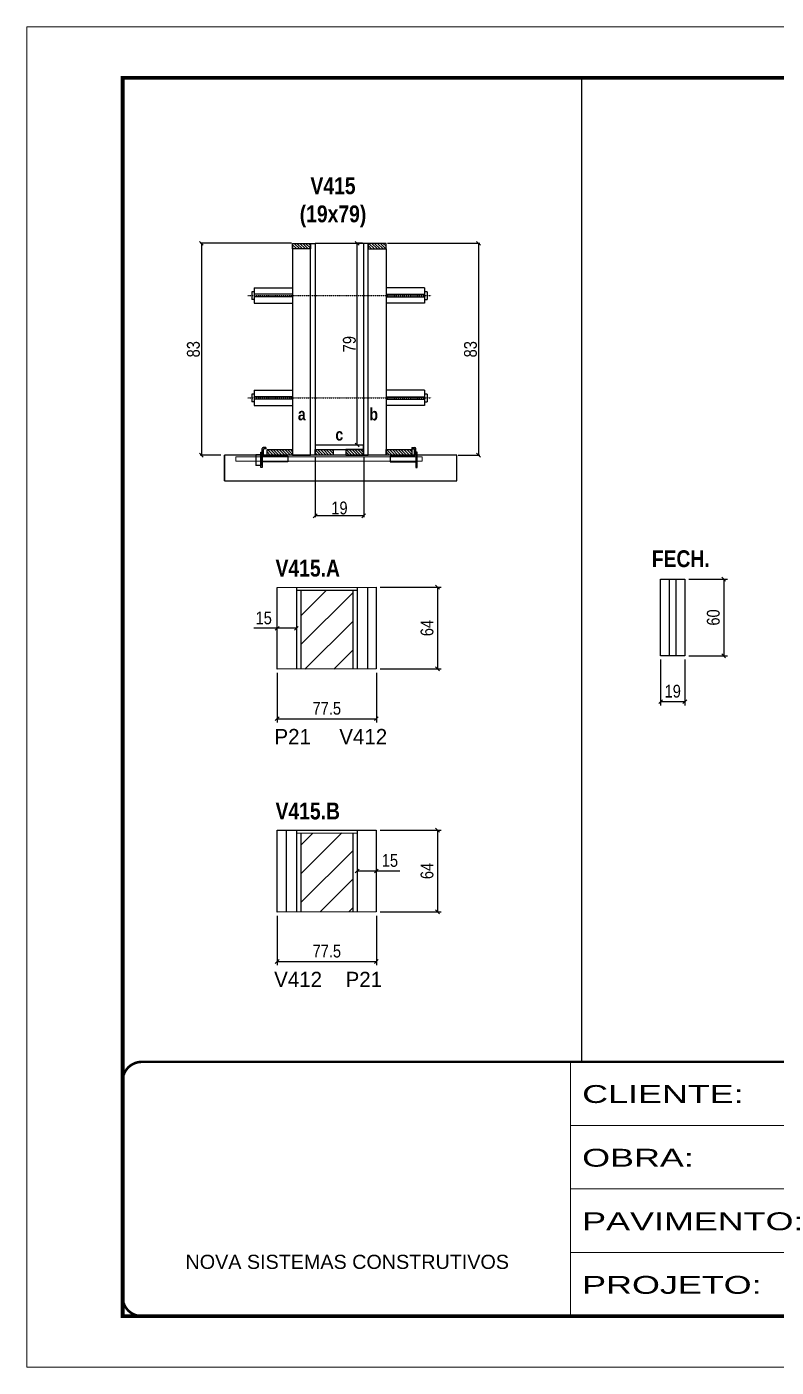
# Model space of a CAD drawing. Extents: x 13154 to 22413, y 1253 to 30260.
# Drawn here: x 14753 to 15339, y 23076 to 24126 of the extents above; entities that cross this region are included whole.
import ezdxf

# ---------------------------------------------------------------- set-up
doc = ezdxf.new("R2010")
doc.units = 0
for name, pattern in [('CONTINUO', [0]), ('DASHED', [0.75, 0.5, -0.25]), ('HIDDEN', [0.375, 0.25, -0.125])]:
    doc.linetypes.add(name, pattern=pattern)
for name, color, linetype in [('5', 5, 'Continuous'), ('barrote', 251, 'Continuous'), ('COTA', 241, 'Continuous'), ('detalhes', 4, 'Continuous'), ('NOMENCLATURA', 7, 'Continuous'), ('Painéis', 200, 'Continuous'), ('presilha', 1, 'Continuous'), ('SARR_2.2x10', 60, 'Continuous'), ('SARR_2.2x7', 40, 'Continuous'), ('SARR_3.5x7', 81, 'Continuous'), ('TENSOR', 3, 'Continuous')]:
    doc.layers.add(name, color=color, linetype=linetype)
for name, color, linetype, lineweight in [('CONCRETO', 251, 'Continuous', 25), ('Folhas', 255, 'Continuous', 9), ('Hachura', 251, 'Continuous', 9), ('SARRAFO DE PRESSAO', 251, 'DASHED', 9), ('SCO-___-LAJ', 2, 'Continuous', 0)]:
    doc.layers.add(name, color=color, linetype=linetype, lineweight=lineweight)
doc.styles.add('ARIAL', font='arial.ttf')
doc.styles.add('COTA TECNICA', font='techl___.ttf', dxfattribs={"height": 10})
doc.styles.add('COTA TECNICA 2X', font='techl___.ttf', dxfattribs={"height": 10})
doc.styles.add('ROMAS860', font='ROMAS860.SHX')
doc.styles.add('TECNICA', font='techb___.ttf', dxfattribs={"height": 10})
doc.styles.add('Tecnologia', font='')
doc.styles.get('Tecnologia').set_extended_font_data('Forgotten Futurist')
doc.dimstyles.new('PAINEL', dxfattribs={"dimtxt": 10, "dimasz": 3, "dimexe": 3, "dimexo": 3, "dimgap": 3, "dimtad": 1, "dimdec": 1, "dimzin": 12, "dimdsep": 46, "dimtxsty": 'COTA TECNICA', "dimblk1": 'OBLIQUE', "dimblk2": 'OBLIQUE', "dimsah": 1, "dimcen": 0.9, "dimclrd": 4, "dimclre": 4, "dimclrt": 240, "dimadec": 1, "dimazin": 3, "dimtfac": 1, "dimtdec": 1, "dimtmove": 0, "dimatfit": 3, "dimfxl": 1, "dimtolj": 1, "dimtzin": 12, "dimarcsym": 0})
doc.dimstyles.new('SECAO', dxfattribs={"dimscale": 0.333333, "dimtxt": 5, "dimasz": 9, "dimexe": 3, "dimexo": 3, "dimgap": 3, "dimtad": 1, "dimdec": 1, "dimlfac": 0.5, "dimzin": 12, "dimdsep": 46, "dimtxsty": 'COTA TECNICA 2X', "dimblk1": 'OBLIQUE', "dimblk2": 'OBLIQUE', "dimsah": 1, "dimcen": 0.9, "dimclrd": 4, "dimclre": 4, "dimclrt": 240, "dimadec": 1, "dimazin": 3, "dimtfac": 1, "dimtdec": 1, "dimtmove": 0, "dimatfit": 3, "dimfxl": 1, "dimtolj": 1, "dimtzin": 12, "dimarcsym": 0})
pattern_1 = [(135, (48214.0899, -99721.4912), (-1.122532015, -1.122532015), [])]

# ---------------------------------------------------------------- blocks, each defined once
blk = doc.blocks.new('9999999999')
at = {"color": 30, "linetype": 'CONTINUO'}
for p, q in [((98564.6, 34230.2), (98564.6, 34429.4)), ((98564.6, 34379.6), (99584, 34379.6)), ((98564.6, 34329.8), (99488, 34329.8)), ((98564.6, 34280), (99488, 34280))]:
    blk.add_line(p, q, dxfattribs=at)
at = {"color": 30, "linetype": 'CONTINUO', "const_width": 2}
blk.add_lwpolyline([(99584, 34230.2), (99584, 34414.4, 0.414214), (99569, 34429.4), (98229, 34429.4, 0.414214), (98214, 34414.4), (98214, 34245.2, 0.414214), (98229, 34230.2), (99584, 34230.2)], format="xyb", dxfattribs=at)
at = {"layer": 'Folhas'}
blk.add_lwpolyline([(98139, 34190.2), (99624, 34190.2), (99624, 35240.2), (98139, 35240.2)], close=True, dxfattribs=at)
at = {"layer": 'Folhas', "color": 30, "const_width": 3}
blk.add_lwpolyline([(98214, 34230.2), (99584, 34230.2), (99584, 35200.2), (98214, 35200.2)], close=True, dxfattribs=at)
at = {"color": 7, "linetype": 'Continuous', "ltscale": 5, "style": 'ARIAL'}
blk.add_text('NOVA SISTEMAS CONSTRUTIVOS', height=11.059, dxfattribs=at).set_placement((98263.2, 34267.2))
at = {"layer": 'Folhas', "color": 7, "style": 'Tecnologia', "width": 1.5}
for s, p in [('CLIENTE:', (98573.7, 34397.2)), ('OBRA:', (98573.7, 34347.3)), ('PAVIMENTO:', (98573.7, 34297.5)), ('PROJETO:', (98573.7, 34247.7))]:
    blk.add_text(s, height=14, dxfattribs=at).set_placement(p)
blk = doc.blocks.new('_Oblique')
at = {"color": 0, "linetype": 'ByBlock', "lineweight": -2}
blk.add_line((-0.5, -0.5), (0.5, 0.5), dxfattribs=at)
blk = doc.blocks.new('*D1616')
at = {"layer": 'COTA', "color": 4, "lineweight": -2, "transparency": 16777216}
for p, q in [((14978.6, 23789.7), (14978.6, 23742.2)), ((15016.6, 23789.7), (15016.6, 23742.2)), ((15016.6, 23743.2), (14978.6, 23743.2))]:
    blk.add_line(p, q, dxfattribs=at)
at = {"layer": 'Defpoints', "color": 0, "transparency": 16777216}
for p in [(14978.6, 23790.7), (15016.6, 23790.7), (14978.6, 23743.2)]:
    blk.add_point(p, dxfattribs=at)
at = {"layer": 'COTA', "color": 4, "lineweight": -2, "transparency": 16777216, "xscale": 3, "yscale": 3, "zscale": 3, "rotation": 180}
blk.add_blockref('_Oblique', (14978.6, 23743.2), dxfattribs=at)
at = {"layer": 'COTA', "color": 4, "lineweight": -2, "transparency": 16777216, "xscale": 3, "yscale": 3, "zscale": 3}
blk.add_blockref('_Oblique', (15016.6, 23743.2), dxfattribs=at)
at = {"layer": 'COTA', "color": 240, "transparency": 16777216, "insert": (14997.6, 23749.3), "char_height": 10, "attachment_point": 5, "style": 'COTA TECNICA 2X'}
blk.add_mtext('\\A1;19', dxfattribs=at)
blk = doc.blocks.new('PRESILHA METÁLICA 1')
at = {"layer": 'presilha'}
for p, q in [((7.5, 10.6), (7.5, 19.9)), ((12, 21), (8.6, 21)), ((9, 11.6), (9, 18.9)), ((12, 19.5), (9.6, 19.5)), ((12, 21), (12, 19.5)), ((0, 13), (6, 13)), ((0, 13), (0, 0)), ((6, 0), (0, 0)), ((6, 15.5), (7.5, 15.5)), ((6, -2.5), (6, 15.5)), ((6, 13), (6, 0)), ((7.5, 15.5), (7.5, -2.5)), ((37.5, 4.1), (7.5, 4.1)), ((37.5, 11), (9.6, 11)), ((37.5, 11), (37.5, 4.1)), ((7.5, -2.5), (6, -2.5))]:
    blk.add_line(p, q, dxfattribs=at)
for centre, radius, start, end in [((8.6, 19.9), 1.14, 90, 180), ((9.6, 18.9), 0.57, 90, 180), ((9.6, 11.6), 0.57, 180, 270)]:
    blk.add_arc(centre, radius, start, end, dxfattribs=at)
blk = doc.blocks.new('PRESILHA METÁLICA 2')
at = {"layer": 'presilha'}
for p, q in [((-5.2, 23.5), (-5.2, 22)), ((-5.2, 23.5), (-1.9, 23.5)), ((-5.2, 22), (-2.8, 22)), ((-2.2, 14.1), (-2.2, 21.4)), ((0.8, 18), (-0.8, 18)), ((-0.8, 18), (-0.8, 0)), ((-0.8, 14.6), (-0.8, 22.4)), ((0.8, 0), (0.8, 18)), ((-30.8, 13.5), (-30.8, 6.6)), ((-30.8, 13.5), (-2.8, 13.5)), ((-30.8, 6.6), (-0.8, 6.6)), ((-0.8, 0), (0.8, 0))]:
    blk.add_line(p, q, dxfattribs=at)
for centre, radius, start, end in [((-2.8, 21.4), 0.57, 0, 90), ((-1.9, 22.4), 1.14, 0, 90), ((-2.8, 14.1), 0.57, 270, 0)]:
    blk.add_arc(centre, radius, start, end, dxfattribs=at)
blk = doc.blocks.new('*D1617')
at = {"layer": 'COTA', "color": 4, "lineweight": -2, "transparency": 16777216}
for p, q in [((14960, 23956.7), (14888.5, 23956.7)), ((14889.5, 23956.7), (14889.5, 23790.7)), ((14904.7, 23790.7), (14888.5, 23790.7))]:
    blk.add_line(p, q, dxfattribs=at)
at = {"layer": 'Defpoints', "color": 0, "transparency": 16777216}
for p in [(14961, 23956.7), (14889.5, 23790.7), (14905.7, 23790.7)]:
    blk.add_point(p, dxfattribs=at)
at = {"layer": 'COTA', "color": 4, "lineweight": -2, "transparency": 16777216, "xscale": 3, "yscale": 3, "zscale": 3}
for p, rotation in [((14889.5, 23956.7), 90), ((14889.5, 23790.7), 270)]:
    blk.add_blockref('_Oblique', p, dxfattribs=dict(at, rotation=rotation))
at = {"layer": 'COTA', "color": 240, "transparency": 16777216, "insert": (14883.3, 23873.7), "char_height": 10, "attachment_point": 5, "rotation": 90, "style": 'COTA TECNICA 2X'}
blk.add_mtext('\\A1;83', dxfattribs=at)
blk = doc.blocks.new('*D1618')
at = {"layer": 'COTA', "color": 4, "lineweight": -2, "transparency": 16777216}
for p, q in [((15035.2, 23956.7), (15107.5, 23956.7)), ((15106.5, 23956.7), (15106.5, 23790.7)), ((15090.4, 23790.7), (15107.5, 23790.7))]:
    blk.add_line(p, q, dxfattribs=at)
at = {"layer": 'Defpoints', "color": 0, "transparency": 16777216}
for p in [(15034.2, 23956.7), (15089.4, 23790.7), (15106.5, 23790.7)]:
    blk.add_point(p, dxfattribs=at)
at = {"layer": 'COTA', "color": 4, "lineweight": -2, "transparency": 16777216, "xscale": 3, "yscale": 3, "zscale": 3}
for p, rotation in [((15106.5, 23956.7), 90), ((15106.5, 23790.7), 270)]:
    blk.add_blockref('_Oblique', p, dxfattribs=dict(at, rotation=rotation))
at = {"layer": 'COTA', "color": 240, "transparency": 16777216, "insert": (15100.2, 23873.7), "char_height": 10, "attachment_point": 5, "rotation": 90, "style": 'COTA TECNICA 2X'}
blk.add_mtext('\\A1;83', dxfattribs=at)
blk = doc.blocks.new('*D1619')
at = {"layer": 'COTA', "color": 4, "lineweight": -2, "transparency": 16777216}
for p, q in [((15015.6, 23956.7), (15010.5, 23956.7)), ((15011.5, 23798.7), (15011.5, 23956.7)), ((15015.6, 23798.7), (15010.5, 23798.7))]:
    blk.add_line(p, q, dxfattribs=at)
at = {"layer": 'Defpoints', "color": 0, "transparency": 16777216}
for p in [(15011.5, 23956.7), (15016.6, 23956.7), (15016.6, 23798.7)]:
    blk.add_point(p, dxfattribs=at)
at = {"layer": 'COTA', "color": 4, "lineweight": -2, "transparency": 16777216, "xscale": 3, "yscale": 3, "zscale": 3}
for p, rotation in [((15011.5, 23956.7), 90), ((15011.5, 23798.7), 270)]:
    blk.add_blockref('_Oblique', p, dxfattribs=dict(at, rotation=rotation))
at = {"layer": 'COTA', "color": 240, "transparency": 16777216, "insert": (15005.4, 23877.7), "char_height": 10, "attachment_point": 5, "rotation": 90, "style": 'COTA TECNICA 2X'}
blk.add_mtext('\\A1;79', dxfattribs=at)
blk = doc.blocks.new('*D1620')
at = {"layer": 'COTA', "color": 4, "linetype": 'ByBlock', "lineweight": -2, "transparency": 16777216}
for p, q in [((14948.9, 23620.1), (14948.9, 23581.3)), ((15026.5, 23620.3), (15026.5, 23581.3)), ((14948.9, 23584.3), (15026.5, 23584.3))]:
    blk.add_line(p, q, dxfattribs=at)
at = {"layer": 'Defpoints', "color": 0, "linetype": 'ByBlock', "transparency": 16777216}
for p in [(14948.9, 23623.1), (15026.5, 23623.3), (15026.5, 23584.3)]:
    blk.add_point(p, dxfattribs=at)
at = {"layer": 'COTA', "color": 4, "linetype": 'ByBlock', "lineweight": -2, "transparency": 16777216, "xscale": 3, "yscale": 3, "zscale": 3, "rotation": 180}
blk.add_blockref('_Oblique', (14948.9, 23584.3), dxfattribs=at)
at = {"layer": 'COTA', "color": 4, "linetype": 'ByBlock', "lineweight": -2, "transparency": 16777216, "xscale": 3, "yscale": 3, "zscale": 3}
blk.add_blockref('_Oblique', (15026.5, 23584.3), dxfattribs=at)
at = {"layer": 'COTA', "color": 240, "linetype": 'ByBlock', "transparency": 16777216, "insert": (14987.7, 23592.4), "char_height": 10, "attachment_point": 5, "style": 'COTA TECNICA'}
blk.add_mtext('\\A1;77.5', dxfattribs=at)
blk = doc.blocks.new('*D1621')
at = {"layer": 'COTA', "color": 4, "linetype": 'ByBlock', "lineweight": -2, "transparency": 16777216}
for p, q in [((15029.5, 23687.3), (15077.3, 23687.3)), ((15074.3, 23687.3), (15074.3, 23623.3)), ((15029.5, 23623.3), (15077.3, 23623.3))]:
    blk.add_line(p, q, dxfattribs=at)
at = {"layer": 'Defpoints', "color": 0, "linetype": 'ByBlock', "transparency": 16777216}
for p in [(15026.5, 23687.3), (15026.5, 23623.3), (15074.3, 23623.3)]:
    blk.add_point(p, dxfattribs=at)
at = {"layer": 'COTA', "color": 4, "linetype": 'ByBlock', "lineweight": -2, "transparency": 16777216, "xscale": 3, "yscale": 3, "zscale": 3}
for p, rotation in [((15074.3, 23687.3), 90), ((15074.3, 23623.3), 270)]:
    blk.add_blockref('_Oblique', p, dxfattribs=dict(at, rotation=rotation))
at = {"layer": 'COTA', "color": 240, "linetype": 'ByBlock', "transparency": 16777216, "insert": (15066.2, 23655.3), "char_height": 10, "attachment_point": 5, "rotation": 90, "style": 'COTA TECNICA'}
blk.add_mtext('\\A1;64', dxfattribs=at)
blk = doc.blocks.new('*D1622')
at = {"layer": 'COTA', "color": 4, "linetype": 'ByBlock', "lineweight": -2, "transparency": 16777216}
for p, q in [((14948.9, 23429.9), (14948.9, 23391.1)), ((15026.5, 23430), (15026.5, 23391.1)), ((14948.9, 23394.1), (15026.5, 23394.1))]:
    blk.add_line(p, q, dxfattribs=at)
at = {"layer": 'Defpoints', "color": 0, "linetype": 'ByBlock', "transparency": 16777216}
for p in [(14948.9, 23432.9), (15026.5, 23433), (15026.5, 23394.1)]:
    blk.add_point(p, dxfattribs=at)
at = {"layer": 'COTA', "color": 4, "linetype": 'ByBlock', "lineweight": -2, "transparency": 16777216, "xscale": 3, "yscale": 3, "zscale": 3, "rotation": 180}
blk.add_blockref('_Oblique', (14948.9, 23394.1), dxfattribs=at)
at = {"layer": 'COTA', "color": 4, "linetype": 'ByBlock', "lineweight": -2, "transparency": 16777216, "xscale": 3, "yscale": 3, "zscale": 3}
blk.add_blockref('_Oblique', (15026.5, 23394.1), dxfattribs=at)
at = {"layer": 'COTA', "color": 240, "linetype": 'ByBlock', "transparency": 16777216, "insert": (14987.7, 23402.2), "char_height": 10, "attachment_point": 5, "style": 'COTA TECNICA'}
blk.add_mtext('\\A1;77.5', dxfattribs=at)
blk = doc.blocks.new('*D1623')
at = {"layer": 'COTA', "color": 4, "linetype": 'ByBlock', "lineweight": -2, "transparency": 16777216}
for p, q in [((15029.5, 23497), (15077.3, 23497)), ((15074.3, 23497), (15074.3, 23433)), ((15029.5, 23433), (15077.3, 23433))]:
    blk.add_line(p, q, dxfattribs=at)
at = {"layer": 'Defpoints', "color": 0, "linetype": 'ByBlock', "transparency": 16777216}
for p in [(15026.5, 23497), (15026.5, 23433), (15074.3, 23433)]:
    blk.add_point(p, dxfattribs=at)
at = {"layer": 'COTA', "color": 4, "linetype": 'ByBlock', "lineweight": -2, "transparency": 16777216, "xscale": 3, "yscale": 3, "zscale": 3}
for p, rotation in [((15074.3, 23497), 90), ((15074.3, 23433), 270)]:
    blk.add_blockref('_Oblique', p, dxfattribs=dict(at, rotation=rotation))
at = {"layer": 'COTA', "color": 240, "linetype": 'ByBlock', "transparency": 16777216, "insert": (15066.2, 23465), "char_height": 10, "attachment_point": 5, "rotation": 90, "style": 'COTA TECNICA'}
blk.add_mtext('\\A1;64', dxfattribs=at)
blk = doc.blocks.new('*D1643')
at = {"layer": 'COTA', "color": 4, "lineweight": -2, "transparency": 16777216}
for p, q in [((15271, 23693.6), (15301.4, 23693.6)), ((15298.4, 23693.6), (15298.4, 23633.6)), ((15271, 23633.6), (15301.4, 23633.6))]:
    blk.add_line(p, q, dxfattribs=at)
at = {"layer": 'Defpoints', "color": 0, "transparency": 16777216}
for p in [(15268, 23693.6), (15268, 23633.6), (15298.4, 23633.6)]:
    blk.add_point(p, dxfattribs=at)
at = {"layer": 'COTA', "color": 4, "lineweight": -2, "transparency": 16777216, "xscale": 3, "yscale": 3, "zscale": 3}
for p, rotation in [((15298.4, 23693.6), 90), ((15298.4, 23633.6), 270)]:
    blk.add_blockref('_Oblique', p, dxfattribs=dict(at, rotation=rotation))
at = {"layer": 'COTA', "color": 240, "transparency": 16777216, "insert": (15290.3, 23663.6), "char_height": 10, "attachment_point": 5, "rotation": 90, "style": 'COTA TECNICA'}
blk.add_mtext('\\A1;60', dxfattribs=at)
blk = doc.blocks.new('*D1644')
at = {"layer": 'COTA', "color": 4, "lineweight": -2, "transparency": 16777216}
for p, q in [((15249, 23630.6), (15249, 23594.7)), ((15268, 23630.6), (15268, 23594.7)), ((15249, 23597.7), (15268, 23597.7))]:
    blk.add_line(p, q, dxfattribs=at)
at = {"layer": 'Defpoints', "color": 0, "transparency": 16777216}
for p in [(15249, 23633.6), (15268, 23633.6), (15268, 23597.7)]:
    blk.add_point(p, dxfattribs=at)
at = {"layer": 'COTA', "color": 4, "lineweight": -2, "transparency": 16777216, "xscale": 3, "yscale": 3, "zscale": 3, "rotation": 180}
blk.add_blockref('_Oblique', (15249, 23597.7), dxfattribs=at)
at = {"layer": 'COTA', "color": 4, "lineweight": -2, "transparency": 16777216, "xscale": 3, "yscale": 3, "zscale": 3}
blk.add_blockref('_Oblique', (15268, 23597.7), dxfattribs=at)
at = {"layer": 'COTA', "color": 240, "transparency": 16777216, "insert": (15258.5, 23605.8), "char_height": 10, "attachment_point": 5, "style": 'COTA TECNICA'}
blk.add_mtext('\\A1;19', dxfattribs=at)
blk = doc.blocks.new('*D1983')
at = {"layer": 'COTA', "color": 4, "lineweight": -2, "transparency": 16777216}
for p, q in [((14948.9, 23655.1), (14930.6, 23655.1)), ((14963.9, 23655.1), (14948.9, 23655.1))]:
    blk.add_line(p, q, dxfattribs=at)
at = {"layer": 'Defpoints', "color": 0, "transparency": 16777216}
for p in [(14948.9, 23655.1), (14948.9, 23655.1), (14963.9, 23655.1)]:
    blk.add_point(p, dxfattribs=at)
at = {"layer": 'COTA', "color": 4, "lineweight": -2, "transparency": 16777216, "xscale": 3, "yscale": 3, "zscale": 3, "rotation": 180}
blk.add_blockref('_Oblique', (14948.9, 23655.1), dxfattribs=at)
at = {"layer": 'COTA', "color": 4, "lineweight": -2, "transparency": 16777216, "xscale": 3, "yscale": 3, "zscale": 3}
blk.add_blockref('_Oblique', (14963.9, 23655.1), dxfattribs=at)
at = {"layer": 'COTA', "color": 240, "transparency": 16777216, "insert": (14938.3, 23663.2), "char_height": 10, "attachment_point": 5, "style": 'COTA TECNICA'}
blk.add_mtext('\\A1;15', dxfattribs=at)
blk = doc.blocks.new('*D1984')
at = {"layer": 'COTA', "color": 4, "lineweight": -2, "transparency": 16777216}
for p, q in [((15011.5, 23465), (15026.5, 23465)), ((15026.5, 23465), (15044.8, 23465))]:
    blk.add_line(p, q, dxfattribs=at)
at = {"layer": 'Defpoints', "color": 0, "transparency": 16777216}
for p in [(15011.5, 23465), (15026.5, 23465), (15026.5, 23465)]:
    blk.add_point(p, dxfattribs=at)
at = {"layer": 'COTA', "color": 4, "lineweight": -2, "transparency": 16777216, "xscale": 3, "yscale": 3, "zscale": 3, "rotation": 180}
blk.add_blockref('_Oblique', (15011.5, 23465), dxfattribs=at)
at = {"layer": 'COTA', "color": 4, "lineweight": -2, "transparency": 16777216, "xscale": 3, "yscale": 3, "zscale": 3}
blk.add_blockref('_Oblique', (15026.5, 23465), dxfattribs=at)
at = {"layer": 'COTA', "color": 240, "transparency": 16777216, "insert": (15037.1, 23473.2), "char_height": 10, "attachment_point": 5, "style": 'COTA TECNICA'}
blk.add_mtext('\\A1;15', dxfattribs=at)

msp = doc.modelspace()

# ---------------------------------------------------------------- hatches: boundary and pattern name
at = {"layer": 'Hachura', "linetype": 'ByBlock'}
h = msp.add_hatch(dxfattribs=at)
h.set_pattern_fill('ANSI31', color=256, scale=5)
h.set_pattern_definition([(45, (-9.068, 0), (-11.22532, 11.22532), [])])
h.paths.add_polyline_path([(15007.96, 23685.07), (14967.45, 23684.93), (14967.45, 23623.15), (15007.96, 23623.24)])
h.paths.add_polyline_path([(15007.96, 23494.83), (14967.45, 23494.69), (14967.45, 23432.91), (15007.96, 23433)])
at = {"layer": 'SARR_2.2x10'}
h = msp.add_hatch(dxfattribs=at)
h.set_pattern_fill('ANSI31', color=256, scale=0.5, angle=90)
h.set_pattern_definition([(135, (48134.4899, -99721.4912), (-1.122532015, -1.122532015), [])])
h.paths.add_polyline_path([(14940.95, 23795.08), (14940.95, 23790.68), (14960.95, 23790.68), (14960.95, 23795.08)])
h = msp.add_hatch(dxfattribs=at)
h.set_pattern_fill('ANSI31', color=256, scale=0.5, angle=90)
h.set_pattern_definition([(135, (48227.6899, -99721.4912), (-1.122532015, -1.122532015), [])])
h.paths.add_polyline_path([(15034.15, 23795.08), (15034.15, 23790.68), (15054.15, 23790.68), (15054.15, 23795.08)])
at = {"layer": 'SARR_2.2x7'}
h = msp.add_hatch(dxfattribs=at)
h.set_pattern_fill('ANSI31', color=256, scale=0.5, angle=90)
h.set_pattern_definition([(135, (48148.4899, -99559.8912), (-1.122532015, -1.122532015), [])])
h.paths.add_polyline_path([(14974.95, 23956.68), (14974.95, 23952.28), (14960.95, 23952.28), (14960.95, 23956.68)])
h = msp.add_hatch(dxfattribs=at)
h.set_pattern_fill('ANSI31', color=256, scale=0.5, angle=90)
h.set_pattern_definition([(135, (48128.4899, -99559.8912), (-1.122532015, -1.122532015), [])])
h.paths.add_polyline_path([(15020.15, 23956.68), (15020.15, 23952.28), (15034.15, 23952.28), (15034.15, 23956.68)])
h = msp.add_hatch(dxfattribs=at)
h.set_pattern_fill('ANSI31', color=256, scale=0.5, angle=90)
h.set_pattern_definition(pattern_1)
h.paths.add_polyline_path([(14992.55, 23790.68), (14992.55, 23795.08), (14978.55, 23795.08), (14978.55, 23790.68)])
h = msp.add_hatch(dxfattribs=at)
h.set_pattern_fill('ANSI31', color=256, scale=0.5, angle=90)
h.set_pattern_definition(pattern_1)
h.paths.add_polyline_path([(15002.55, 23795.08), (15002.55, 23790.68), (15016.55, 23790.68), (15016.55, 23795.08)])

# ---------------------------------------------------------------- linework, layer by layer
at = {"ltscale": 3}
for p, q in [((14930.95, 23921.75), (14930.95, 23909.75)), ((14930.95, 23921.75), (14960.95, 23921.75)), ((15064.15, 23921.75), (15034.15, 23921.75)), ((15064.15, 23921.75), (15064.15, 23909.75)), ((14928.95, 23918.75), (14928.95, 23912.75)), ((14930.95, 23918.75), (14928.95, 23918.75)), ((14930.95, 23912.75), (14928.95, 23912.75)), ((14960.95, 23916.75), (14930.95, 23916.75)), ((14960.95, 23914.75), (14930.95, 23914.75)), ((14930.95, 23909.75), (14960.95, 23909.75)), ((15034.15, 23916.75), (15064.15, 23916.75)), ((15034.15, 23914.75), (15064.15, 23914.75)), ((15064.15, 23909.75), (15034.15, 23909.75)), ((15066.15, 23918.75), (15064.15, 23918.75)), ((15064.15, 23912.75), (15066.15, 23912.75)), ((15066.15, 23918.75), (15066.15, 23912.75)), ((14928.95, 23838.53), (14928.95, 23832.53)), ((14930.95, 23838.53), (14928.95, 23838.53)), ((14930.95, 23841.53), (14930.95, 23829.53)), ((14930.95, 23841.53), (14960.95, 23841.53)), ((14960.95, 23836.53), (14930.95, 23836.53)), ((15064.15, 23841.53), (15034.15, 23841.53)), ((15034.15, 23836.53), (15064.15, 23836.53)), ((15064.15, 23841.53), (15064.15, 23829.53)), ((15066.15, 23838.53), (15064.15, 23838.53)), ((15066.15, 23838.53), (15066.15, 23832.53)), ((14930.95, 23832.53), (14928.95, 23832.53)), ((14960.95, 23834.53), (14930.95, 23834.53)), ((14930.95, 23829.53), (14960.95, 23829.53)), ((15034.15, 23834.53), (15064.15, 23834.53)), ((15064.15, 23829.53), (15034.15, 23829.53)), ((15064.15, 23832.53), (15066.15, 23832.53))]:
    msp.add_line(p, q, dxfattribs=at)
at = {"layer": 'barrote'}
msp.add_lwpolyline([(14907.5, 23770.68), (15089.41, 23770.68), (15089.41, 23790.68), (14907.5, 23790.68)], close=True, dxfattribs=at)
at = {"layer": 'CONCRETO', "linetype": 'Continuous'}
msp.add_line((15016.55, 23956.68), (14978.55, 23956.68), dxfattribs=at)
at = {"layer": 'COTA'}
msp.add_line((15186.99, 24086.3), (15186.99, 23315.54), dxfattribs=at)
at = {"layer": 'detalhes', "color": 250}
msp.add_line((14907.5, 23770.68), (14907.5, 23790.68), dxfattribs=at)
at = {"layer": 'Painéis', "linetype": 'Continuous'}
for p, q in [((15249.04, 23633.58), (15249.04, 23693.58)), ((15249.04, 23693.58), (15268.04, 23693.58)), ((15268.04, 23693.58), (15268.04, 23633.58)), ((14948.95, 23687.11), (15026.46, 23687.28)), ((14948.95, 23623.11), (14948.95, 23687.11)), ((15026.46, 23687.28), (15026.46, 23623.28)), ((15268.04, 23633.58), (15249.04, 23633.58)), ((15026.46, 23623.28), (14948.95, 23623.11)), ((14948.95, 23496.87), (15026.46, 23497.04)), ((14948.95, 23432.87), (14948.95, 23496.87)), ((15026.46, 23497.04), (15026.46, 23433.04)), ((15026.46, 23433.04), (14948.95, 23432.87))]:
    msp.add_line(p, q, dxfattribs=at)
for points in [[(14974.95, 23790.68), (14974.95, 23956.68), (14978.55, 23956.68), (14978.55, 23790.68)], [(15020.15, 23790.68), (15020.15, 23956.68), (15016.55, 23956.68), (15016.55, 23790.68)], [(15016.55, 23798.68), (14978.55, 23798.68), (14978.55, 23795.08), (15016.55, 23795.08)]]:
    msp.add_lwpolyline(points, close=True, dxfattribs=at)
at = {"layer": 'SARR_2.2x10'}
for points in [[(14940.95, 23795.08), (14960.95, 23795.08), (14960.95, 23790.68), (14940.95, 23790.68)], [(15034.15, 23795.08), (15054.15, 23795.08), (15054.15, 23790.68), (15034.15, 23790.68)]]:
    msp.add_lwpolyline(points, close=True, dxfattribs=at)
at = {"layer": 'SARR_2.2x7', "linetype": 'Continuous'}
for p, q in [((15256.04, 23633.58), (15256.04, 23693.58)), ((15261.04, 23693.58), (15261.04, 23633.58)), ((14963.95, 23684.91), (15011.46, 23685.08)), ((15019.46, 23687.28), (15019.46, 23623.28)), ((14955.95, 23496.87), (14955.95, 23432.87)), ((14963.95, 23494.67), (15011.46, 23494.84))]:
    msp.add_line(p, q, dxfattribs=at)
at = {"layer": 'SARR_2.2x7', "elevation": 0}
for points in [[(14960.95, 23956.68), (14974.95, 23956.68), (14974.95, 23952.28), (14960.95, 23952.28)], [(15034.15, 23956.68), (15020.15, 23956.68), (15020.15, 23952.28), (15034.15, 23952.28)]]:
    msp.add_lwpolyline(points, close=True, dxfattribs=at)
at = {"layer": 'SARR_2.2x7'}
for points in [[(14978.55, 23795.08), (14992.55, 23795.08), (14992.55, 23790.68), (14978.55, 23790.68)], [(15016.55, 23795.08), (15002.55, 23795.08), (15002.55, 23790.68), (15016.55, 23790.68)]]:
    msp.add_lwpolyline(points, close=True, dxfattribs=at)
at = {"layer": 'SARR_3.5x7'}
for p, q in [((14963.95, 23687.11), (14963.95, 23623.11)), ((14967.45, 23684.91), (14967.45, 23623.11)), ((15007.96, 23685.08), (15007.96, 23623.28)), ((15011.46, 23687.28), (15011.46, 23623.28)), ((14963.95, 23496.87), (14963.95, 23432.87)), ((14967.45, 23494.67), (14967.45, 23432.87)), ((15007.96, 23494.84), (15007.96, 23433.04)), ((15011.46, 23497.04), (15011.46, 23433.04))]:
    msp.add_line(p, q, dxfattribs=at)
for points in [[(14974.95, 23952.28), (14960.95, 23952.28), (14960.95, 23790.68), (14974.95, 23790.68)], [(15020.15, 23952.28), (15034.15, 23952.28), (15034.15, 23790.68), (15020.15, 23790.68)]]:
    msp.add_lwpolyline(points, close=True, dxfattribs=at)
at = {"layer": 'SCO-___-LAJ', "color": 1}
msp.add_lwpolyline([(14916.5, 23789.35), (15062.26, 23789.35), (15062.26, 23786.15), (14916.5, 23786.15)], close=True, dxfattribs=at)
at = {"layer": 'TENSOR', "linetype": 'HIDDEN', "ltscale": 0.5}
for p, q in [((14925.95, 23915.75), (15069.45, 23915.75)), ((14925.95, 23835.53), (15069.45, 23835.53))]:
    msp.add_line(p, q, dxfattribs=at)

# ---------------------------------------------------------------- block references
at = {"layer": 'presilha', "xscale": 0.6666666666666666, "yscale": 0.6666666666666666, "zscale": 0.6666666666666666}
for name, p in [('PRESILHA METÁLICA 1', (14932.08, 23782.71)), ('PRESILHA METÁLICA 2', (15057.83, 23781.05))]:
    msp.add_blockref(name, p, dxfattribs=at)
at = {"layer": 'SARRAFO DE PRESSAO', "color": 6, "linetype": 'ByBlock'}
msp.add_blockref('9999999999', (-83386.1, -11113.91), dxfattribs=at)

# ---------------------------------------------------------------- texts
at = {"layer": '5', "linetype": 'Continuous', "style": 'ROMAS860'}
for s, rotation, p in [('P21', 0.00004, (14946.72, 23564.27)), ('V412', 0.00004, (14997.49, 23564.27)), ('V412', 359.99996, (14946.48, 23374.03)), ('P21', 359.99996, (15002.4, 23374.03))]:
    msp.add_text(s, height=12, rotation=rotation, dxfattribs=at).set_placement(p)
at = {"layer": 'detalhes', "style": 'TECNICA'}
for s, p in [('a', (14965.08, 23818.01)), ('b', (15021.05, 23818)), ('c', (14994.42, 23802.15))]:
    msp.add_text(s, height=9.6, dxfattribs=at).set_placement(p)
at = {"layer": 'NOMENCLATURA', "style": 'TECNICA'}
for s, p in [('FECH.', (15242.08, 23703.04)), ('V415.A', (14947.57, 23695.63)), ('V415.B', (14947.57, 23505.39))]:
    msp.add_text(s, height=13.2, dxfattribs=at).set_placement(p)
at = {"layer": 'NOMENCLATURA', "insert": (14992.55, 24008.37), "char_height": 13.2, "attachment_point": 2, "style": 'TECNICA'}
msp.add_mtext_dynamic_manual_height_columns('V415\\P(19x79)', width=300.2766, gutter_width=1, heights=[0], dxfattribs=at)

# ---------------------------------------------------------------- dimensions: what is measured, and where the dimension line sits
at = {"layer": 'COTA'}
for base, p1, p2, dimstyle, picture, middle in [((14889.5, 23790.68, 0), (14960.95, 23956.68), (14905.74, 23790.68, 0), 'SECAO', '*D1617', (14883.26, 23873.68, 0)), ((15011.48, 23956.68), (15016.55, 23798.68), (15016.55, 23956.68), 'SECAO', '*D1619', (15005.38, 23877.68)), ((15106.47, 23790.68, 0), (15034.15, 23956.68), (15089.36, 23790.68, 0), 'SECAO', '*D1618', (15100.23, 23873.68, 0)), ((15298.38, 23633.58), (15268.04, 23693.58), (15268.04, 23633.58), 'PAINEL', '*D1643', (15290.28, 23663.58))]:
    dim = msp.add_linear_dim(base=base, p1=p1, p2=p2, angle=90, dimstyle=dimstyle, dxfattribs=at)
    dim.commit()
    dim.dimension.update_dxf_attribs({"geometry": picture, "text_midpoint": middle})
dim = msp.add_linear_dim(base=(14978.55, 23743.21), p1=(15016.55, 23790.68), p2=(14978.55, 23790.68), angle=180, dimstyle='SECAO', dxfattribs=at)
dim.commit()
dim.dimension.update_dxf_attribs({"geometry": '*D1616', "text_midpoint": (14997.55, 23743.21), "dimtype": 160})
at = {"layer": 'COTA', "linetype": 'ByBlock'}
for base, p1, p2, angle, picture, middle in [((15074.35, 23623.28), (15026.46, 23687.28), (15026.46, 23623.28), 90, '*D1621', (15066.24, 23655.28)), ((15026.46, 23584.34), (14948.95, 23623.11), (15026.46, 23623.28), 180, '*D1620', (14987.7, 23592.44)), ((15074.35, 23433.04), (15026.46, 23497.04), (15026.46, 23433.04), 90, '*D1623', (15066.24, 23465.04)), ((15026.46, 23394.09), (14948.95, 23432.87), (15026.46, 23433.04), 180, '*D1622', (14987.7, 23402.2))]:
    dim = msp.add_linear_dim(base=base, p1=p1, p2=p2, angle=angle, dimstyle='PAINEL', dxfattribs=at)
    dim.commit()
    dim.dimension.update_dxf_attribs({"geometry": picture, "text_midpoint": middle})
at = {"layer": 'COTA'}
for base, p1, p2, picture, middle in [((14948.95, 23655.11), (14963.95, 23655.11), (14948.95, 23655.11), '*D1983', (14938.26, 23663.22)), ((15268.04, 23597.67), (15249.04, 23633.58), (15268.04, 23633.58), '*D1644', (15258.54, 23605.76)), ((15026.46, 23465.04), (15011.46, 23465.04), (15026.46, 23465.04), '*D1984', (15037.14, 23473.15))]:
    dim = msp.add_linear_dim(base=base, p1=p1, p2=p2, dimstyle='PAINEL', dxfattribs=at)
    dim.commit()
    dim.dimension.update_dxf_attribs({"geometry": picture, "text_midpoint": middle})

doc.saveas('drawing.dxf')
